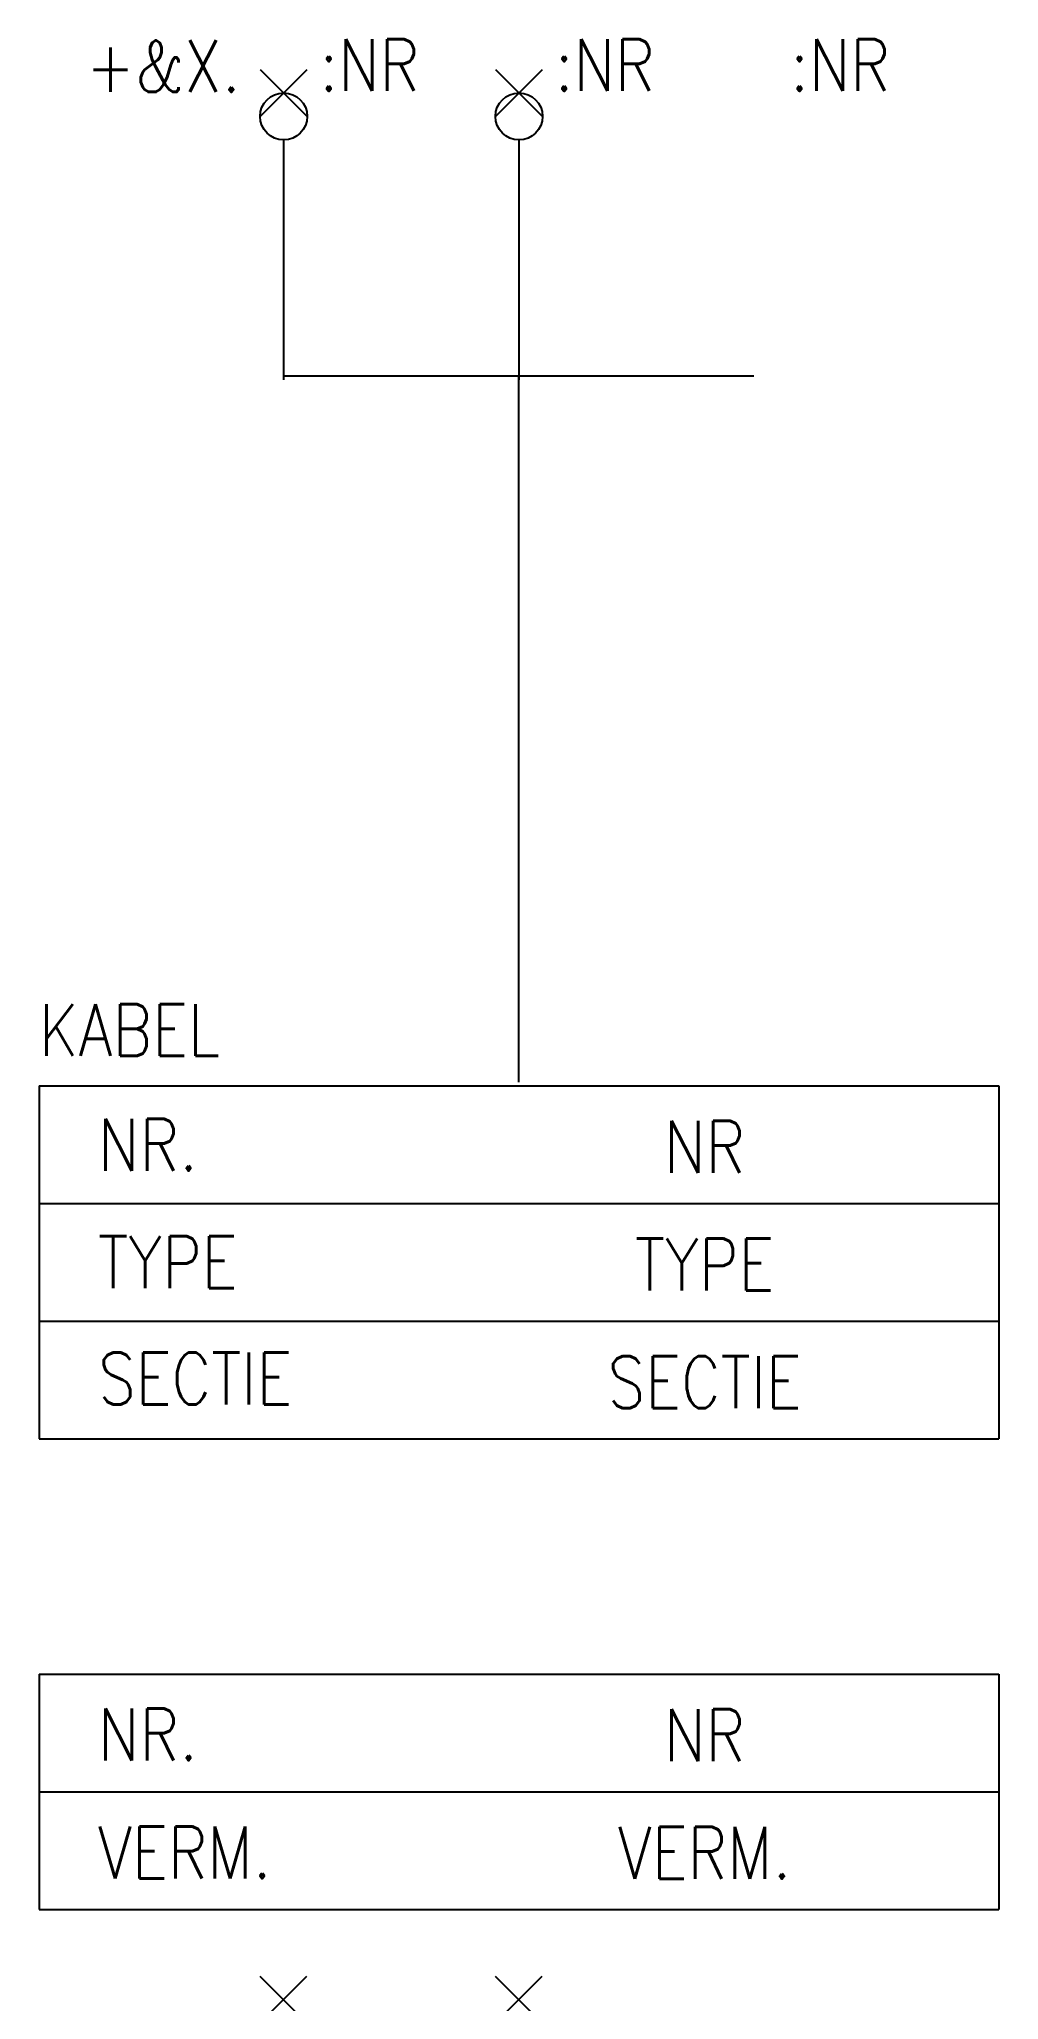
# Model space of a CAD drawing. Extents: x 49.6 to 90.4, y 39 to 122.3.
import ezdxf
from ezdxf.enums import TextEntityAlignment as Align

# ---------------------------------------------------------------- set-up
doc = ezdxf.new("R2010")
doc.units = 0
doc.header["$LTSCALE"] = 6
doc.header["$PDMODE"] = 3
doc.linetypes.add('DASHED', pattern=[0])
for name, color, linetype in [('1', 8, 'CONTINUOUS'), ('10', 8, 'DASHED'), ('2', 62, 'CONTINUOUS'), ('C', 7, 'CONTINUOUS')]:
    doc.layers.add(name, color=color, linetype=linetype)
doc.styles.get("Standard").update_dxf_attribs({"font": 'simplex', "width": 0.85})

msp = doc.modelspace()

# ---------------------------------------------------------------- linework, layer by layer
at = {"layer": '1', "color": 0}
for p, q in [((60.017, 107.834), (60.017, 118.033)), ((70.017, 107.834), (70.017, 118.033)), ((49.629, 77.834), (90.405, 77.834)), ((49.629, 77.834), (49.629, 62.834)), ((90.405, 77.834), (90.405, 62.834)), ((49.629, 72.834), (90.405, 72.834)), ((49.629, 67.834), (90.405, 67.834)), ((49.629, 62.834), (90.405, 62.834)), ((49.629, 52.834), (90.405, 52.834)), ((49.629, 52.834), (49.629, 42.834)), ((90.405, 52.834), (90.405, 42.834)), ((49.629, 47.834), (90.405, 47.834)), ((49.629, 42.834), (90.405, 42.834))]:
    msp.add_line(p, q, dxfattribs=at)
for centre in [(60.017, 119.033), (70.017, 119.033)]:
    msp.add_circle(centre, 1, dxfattribs=at)
at = {"layer": '2', "color": 0}
for p, q in [((80, 108), (60, 108)), ((70, 108), (70, 78))]:
    msp.add_line(p, q, dxfattribs=at)
at = {"layer": 'C', "color": 0}
for p in [(60.017, 120.033), (70.017, 120.033), (60, 39), (70, 39)]:
    msp.add_point(p, dxfattribs=at)

# ---------------------------------------------------------------- texts
at = {"layer": '1', "color": 0, "width": 0.85}
for s, p in [('KABEL', (49.619, 79.106)), ('NR.', (52.129, 74.23)), ('TYPE', (52.129, 69.246)), ('SECTIE', (52.129, 64.303)), ('NR.', (52.129, 49.173)), ('VERM.', (52.129, 44.159))]:
    msp.add_text(s, height=2.2, dxfattribs=at).set_placement(p)
for tag, p in [('NR', (77.905, 74.145)), ('TYPE', (77.905, 69.145)), ('SECTIE', (77.905, 64.145)), ('NR', (77.905, 49.145)), ('VERM.', (77.905, 44.145))]:
    msp.add_attdef(tag, text='', height=2.2, dxfattribs=at).set_placement(p, align=Align.CENTER)
at = {"layer": '10', "color": 0, "width": 0.85}
msp.add_attdef('+&X.', text='', height=2.2, dxfattribs=at).set_placement((58.194, 120.071), align=Align.RIGHT)
for p in [(61.536, 120.113), (71.536, 120.113), (81.536, 120.113)]:
    msp.add_attdef(':NR', p, '', height=2.2, dxfattribs=at)

doc.saveas('drawing.dxf')
